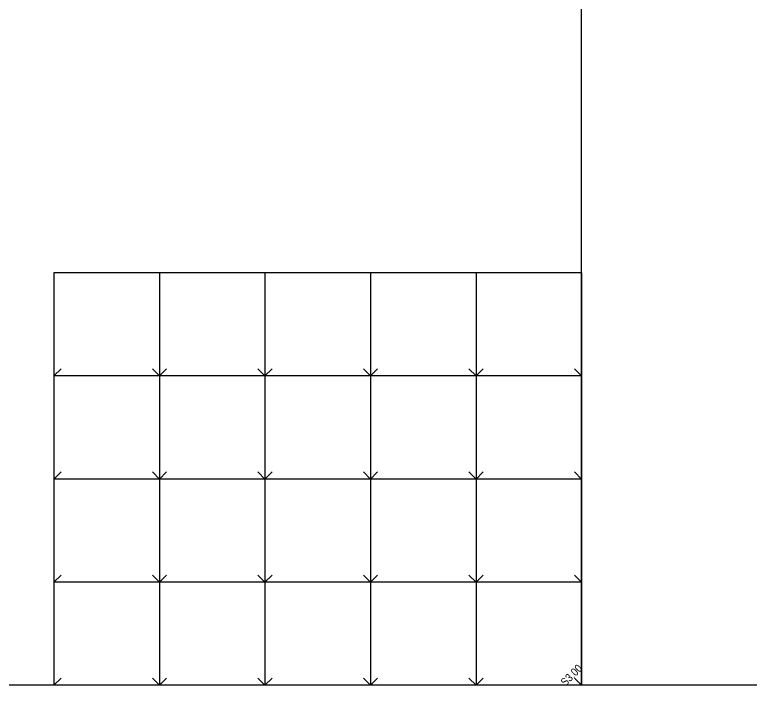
# Model space of a CAD drawing. Header units: inches. Extents: x -2661 to 42767, y -1222 to 9099.
# Drawn here: x 26964.5 to 27378.6, y 1771.8 to 2149.5 of the extents above; entities that cross this region are included whole.
import ezdxf

# ---------------------------------------------------------------- set-up
doc = ezdxf.new("R2010")
doc.units = ezdxf.units.IN
doc.header["$LTSCALE"] = 12
doc.header["$MEASUREMENT"] = 0
doc.linetypes.add('HIDDEN2', pattern=[0.1875, 0.125, -0.0625])
doc.layers.get('0').update_dxf_attribs({"linetype": 'CONTINUOUS'})
doc.layers.add('S-ANNO-GRID-NONPLOT', color=251, linetype='CONTINUOUS', plot=False)
doc.styles.add('Arial', font='arial.ttf', dxfattribs={"width": 0.85})

# ---------------------------------------------------------------- blocks, each defined once
blk = doc.blocks.new('Se_GRID 30x42')
for p, q in [((7.414, 29), (0, 29)), ((0, 29), (0, 21.75)), ((14.828, 29), (7.414, 29)), ((7.414, 29), (7.414, 21.75)), ((22.242, 29), (14.828, 29)), ((14.828, 29), (14.828, 21.75)), ((29.656, 29), (22.242, 29)), ((22.242, 29), (22.242, 21.75)), ((37.07, 29), (29.656, 29)), ((29.656, 29), (29.656, 21.75)), ((37.07, 29), (37.07, 21.75)), ((0, 21.75), (0.5, 22.25)), ((7.414, 21.75), (0, 21.75)), ((0, 21.75), (0, 14.5)), ((7.414, 21.75), (7.914, 22.25)), ((14.828, 21.75), (7.414, 21.75)), ((7.414, 21.75), (7.414, 14.5)), ((14.828, 21.75), (15.328, 22.25)), ((22.242, 21.75), (14.828, 21.75)), ((14.828, 21.75), (14.828, 14.5)), ((22.242, 21.75), (22.742, 22.25)), ((29.656, 21.75), (22.242, 21.75)), ((22.242, 21.75), (22.242, 14.5)), ((29.656, 21.75), (30.156, 22.25)), ((37.07, 21.75), (29.656, 21.75)), ((29.656, 21.75), (29.656, 14.5)), ((37.07, 21.75), (37.07, 14.5)), ((0, 14.5), (0.5, 15)), ((7.414, 14.5), (0, 14.5)), ((0, 14.5), (0, 7.25)), ((7.414, 14.5), (7.914, 15)), ((14.828, 14.5), (7.414, 14.5)), ((7.414, 14.5), (7.414, 7.25)), ((14.828, 14.5), (15.328, 15)), ((22.242, 14.5), (14.828, 14.5)), ((14.828, 14.5), (14.828, 7.25)), ((22.242, 14.5), (22.742, 15)), ((29.656, 14.5), (22.242, 14.5)), ((22.242, 14.5), (22.242, 7.25)), ((29.656, 14.5), (30.156, 15)), ((37.07, 14.5), (29.656, 14.5)), ((29.656, 14.5), (29.656, 7.25)), ((37.07, 14.5), (37.07, 7.25)), ((0, 7.25), (0.5, 7.75)), ((7.414, 7.25), (0, 7.25)), ((0, 7.25), (0, 0)), ((7.414, 7.25), (7.914, 7.75)), ((14.828, 7.25), (7.414, 7.25)), ((7.414, 7.25), (7.414, 0)), ((14.828, 7.25), (15.328, 7.75)), ((22.242, 7.25), (14.828, 7.25)), ((14.828, 7.25), (14.828, 0)), ((22.242, 7.25), (22.742, 7.75)), ((29.656, 7.25), (22.242, 7.25)), ((22.242, 7.25), (22.242, 0)), ((29.656, 7.25), (30.156, 7.75)), ((37.07, 7.25), (29.656, 7.25)), ((29.656, 7.25), (29.656, 0)), ((37.07, 7.25), (37.07, 0)), ((0, 0), (0.5, 0.5)), ((7.414, 0), (0, 0)), ((7.414, 0), (7.914, 0.5)), ((14.828, 0), (7.414, 0)), ((14.828, 0), (15.328, 0.5)), ((22.242, 0), (14.828, 0)), ((22.242, 0), (22.742, 0.5)), ((29.656, 0), (22.242, 0)), ((29.656, 0), (30.156, 0.5)), ((37.07, 0), (29.656, 0))]:
    blk.add_line(p, q)
at = {"linetype": 'HIDDEN2'}
for p, q in [((7.414, 21.75), (6.914, 22.25)), ((14.828, 21.75), (14.328, 22.25)), ((22.242, 21.75), (21.742, 22.25)), ((29.656, 21.75), (29.156, 22.25)), ((37.07, 21.75), (36.57, 22.25)), ((7.414, 14.5), (6.914, 15)), ((14.828, 14.5), (14.328, 15)), ((22.242, 14.5), (21.742, 15)), ((29.656, 14.5), (29.156, 15)), ((37.07, 14.5), (36.57, 15)), ((7.414, 7.25), (6.914, 7.75)), ((14.828, 7.25), (14.328, 7.75)), ((22.242, 7.25), (21.742, 7.75)), ((29.656, 7.25), (29.156, 7.75)), ((37.07, 7.25), (36.57, 7.75)), ((7.414, 0), (6.914, 0.5)), ((14.828, 0), (14.328, 0.5)), ((22.242, 0), (21.742, 0.5)), ((29.656, 0), (29.156, 0.5)), ((37.07, 0), (36.57, 0.5))]:
    blk.add_line(p, q, dxfattribs=at)

msp = doc.modelspace()

# ---------------------------------------------------------------- linework, layer by layer
at = {"layer": 'S-ANNO-GRID-NONPLOT'}
for p, q in [((27283.16236, 1772.36325), (27283.16236, 6105.58234)), ((29573.28746, 1772.36325), (26515.07826, 1772.36325))]:
    msp.add_line(p, q, dxfattribs=at)

# ---------------------------------------------------------------- block references
at = {"layer": 'S-ANNO-GRID-NONPLOT', "xscale": 8, "yscale": 8, "zscale": 8}
msp.add_blockref('Se_GRID 30x42', (26986.60476, 1772.36325), dxfattribs=at)

# ---------------------------------------------------------------- texts
at = {"layer": 'S-ANNO-GRID-NONPLOT', "insert": (27277.50551, 1778.02011), "char_height": 4.5, "width": 14.7743969, "attachment_point": 5, "rotation": 45, "style": 'Arial'}
msp.add_mtext('S3.00', dxfattribs=at)

doc.saveas('drawing.dxf')
